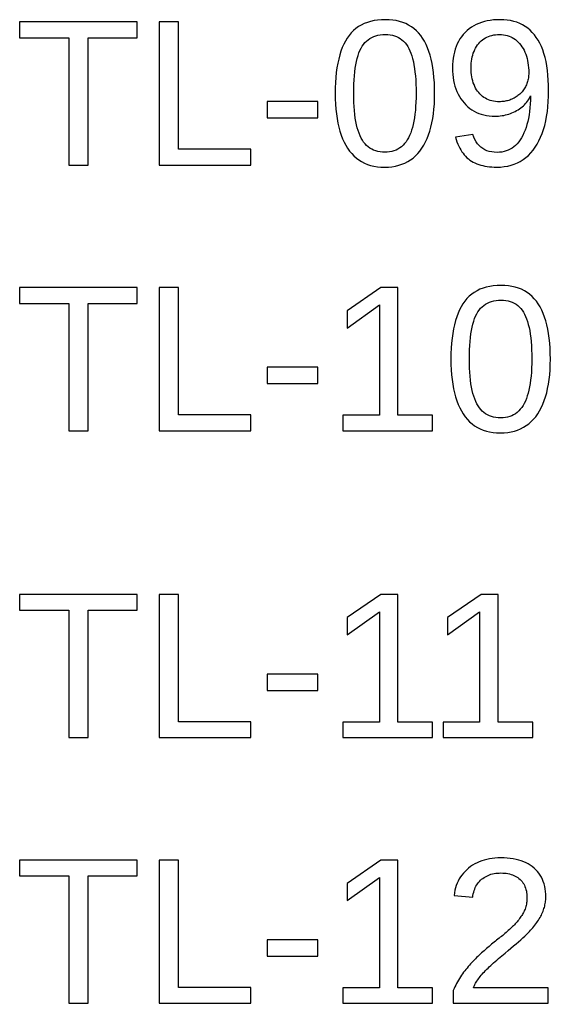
# Model space of a CAD drawing. Extents: x -27 to 133, y -77 to 15.
# Drawn here: x 72.05 to 77.9, y -29.74 to -18.92 of the extents above; entities that cross this region are included whole.
import ezdxf

# ---------------------------------------------------------------- set-up
doc = ezdxf.new("R2010")
doc.units = 0
doc.layers.get('0').update_dxf_attribs({"linetype": 'CONTINUOUS'})

msp = doc.modelspace()

# ---------------------------------------------------------------- linework, layer by layer
for points in [[(76.113, -20.5401), (76.1524, -20.5364), (76.1903, -20.5302), (76.2267, -20.5216), (76.2614, -20.5105), (76.2946, -20.497), (76.3263, -20.481), (76.3563, -20.4625), (76.3848, -20.4416), (76.4117, -20.4182), (76.4371, -20.3923), (76.4609, -20.364), (76.4831, -20.3332), (76.5037, -20.3001), (76.5227, -20.2647), (76.54, -20.2272), (76.5556, -20.1874), (76.5697, -20.1455), (76.582, -20.1013), (76.5927, -20.0549), (76.6018, -20.0063), (76.6092, -19.9555), (76.615, -19.9024), (76.6191, -19.8472), (76.6216, -19.7898), (76.6224, -19.7301), (76.6216, -19.6695), (76.6193, -19.6112), (76.6153, -19.5552), (76.6099, -19.5015), (76.6028, -19.4502), (76.5942, -19.4013), (76.584, -19.3546), (76.5722, -19.3103), (76.5589, -19.2683), (76.544, -19.2286), (76.5275, -19.1913), (76.5094, -19.1563), (76.4898, -19.1237), (76.4686, -19.0934), (76.4456, -19.0655), (76.4208, -19.0401), (76.3944, -19.017), (76.3662, -18.9964), (76.3363, -18.9783), (76.3047, -18.9625), (76.2713, -18.9492), (76.2363, -18.9383), (76.1994, -18.9298), (76.1609, -18.9237), (76.1206, -18.9201), (76.0786, -18.9189), (76.0355, -18.9201), (75.9941, -18.9237), (75.9546, -18.9297), (75.9169, -18.9381), (75.8811, -18.9488), (75.847, -18.962), (75.8148, -18.9776), (75.7844, -18.9956), (75.7558, -19.016), (75.729, -19.0387), (75.704, -19.0639), (75.6809, -19.0915), (75.6596, -19.1214), (75.64, -19.1538), (75.6219, -19.1885), (75.6055, -19.2257), (75.5906, -19.2653), (75.5772, -19.3073), (75.5655, -19.3517), (75.5553, -19.3986), (75.5466, -19.4478), (75.5396, -19.4994), (75.5341, -19.5535), (75.5301, -19.6099), (75.5278, -19.6688), (75.527, -19.7301), (75.5278, -19.7901), (75.5302, -19.8478), (75.5343, -19.9033), (75.5399, -19.9565), (75.5472, -20.0075), (75.5561, -20.0562), (75.5666, -20.1027), (75.5787, -20.1469), (75.5924, -20.1889), (75.6078, -20.2286), (75.6247, -20.2661), (75.6433, -20.3013), (75.6635, -20.3343), (75.6853, -20.3649), (75.7087, -20.3931), (75.7337, -20.4188), (75.7603, -20.4421), (75.7885, -20.4629), (75.8184, -20.4813), (75.8498, -20.4972), (75.8828, -20.5107), (75.9174, -20.5217), (75.9536, -20.5303), (75.9915, -20.5364), (76.0309, -20.5401), (76.0719, -20.5413)], [(77.3487, -20.54), (77.3886, -20.5361), (77.4271, -20.5297), (77.464, -20.5206), (77.4995, -20.509), (77.5335, -20.4948), (77.566, -20.478), (77.597, -20.4587), (77.6265, -20.4367), (77.6545, -20.4122), (77.681, -20.3851), (77.7061, -20.3554), (77.7296, -20.3231), (77.7516, -20.2884), (77.7718, -20.2515), (77.7902, -20.2124), (77.8068, -20.1711), (77.8218, -20.1275), (77.8349, -20.0817), (77.8463, -20.0336), (77.856, -19.9834), (77.8639, -19.9309), (77.87, -19.8762), (77.8744, -19.8193), (77.877, -19.7601), (77.8779, -19.6988), (77.8771, -19.6398), (77.8747, -19.5832), (77.8707, -19.529), (77.8651, -19.477), (77.8579, -19.4274), (77.8491, -19.38), (77.8387, -19.335), (77.8266, -19.2923), (77.813, -19.2519), (77.7978, -19.2139), (77.781, -19.1781), (77.7625, -19.1447), (77.7425, -19.1136), (77.7209, -19.0848), (77.6978, -19.0583), (77.6732, -19.0341), (77.6471, -19.0122), (77.6195, -18.9926), (77.5904, -18.9753), (77.5597, -18.9604), (77.5276, -18.9477), (77.4939, -18.9373), (77.4588, -18.9293), (77.4221, -18.9235), (77.3839, -18.92), (77.3442, -18.9189), (77.3068, -18.9197), (77.2707, -18.9222), (77.2358, -18.9264), (77.2023, -18.9323), (77.17, -18.9398), (77.1391, -18.949), (77.1094, -18.9599), (77.081, -18.9725), (77.0538, -18.9867), (77.028, -19.0026), (77.0034, -19.0202), (76.9802, -19.0395), (76.9582, -19.0604), (76.9376, -19.0828), (76.9188, -19.1065), (76.9015, -19.1314), (76.8859, -19.1576), (76.872, -19.185), (76.8596, -19.2136), (76.849, -19.2435), (76.8399, -19.2747), (76.8326, -19.3071), (76.8268, -19.3408), (76.8227, -19.3757), (76.8202, -19.4118), (76.8194, -19.4492), (76.8202, -19.4857), (76.8224, -19.521), (76.8262, -19.5552), (76.8315, -19.5883), (76.8383, -19.6202), (76.8466, -19.6511), (76.8564, -19.6807), (76.8677, -19.7093), (76.8806, -19.7368), (76.8949, -19.7631), (76.9107, -19.7883), (76.9281, -19.8123), (76.947, -19.8353), (76.9671, -19.8568), (76.9882, -19.8766), (77.0104, -19.8947), (77.0335, -19.911), (77.0577, -19.9257), (77.0828, -19.9386), (77.109, -19.9497), (77.1362, -19.9592), (77.1643, -19.967), (77.1935, -19.973), (77.2237, -19.9773), (77.2549, -19.9799), (77.2871, -19.9807), (77.307, -19.9804), (77.3266, -19.9793), (77.3459, -19.9775), (77.365, -19.975), (77.3838, -19.9717), (77.4024, -19.9677), (77.4207, -19.9631), (77.4388, -19.9576), (77.4566, -19.9515), (77.4742, -19.9447), (77.4916, -19.9371), (77.5086, -19.9288), (77.5255, -19.9198), (77.5418, -19.9101), (77.5573, -19.9001), (77.5722, -19.8895), (77.5862, -19.8785), (77.5995, -19.867), (77.6121, -19.855), (77.6238, -19.8426), (77.6349, -19.8297), (77.6452, -19.8163), (77.6547, -19.8024), (77.6635, -19.7881), (77.6715, -19.7733), (77.6787, -19.7581), (77.6775, -19.8032), (77.6752, -19.8467), (77.6718, -19.8886), (77.6674, -19.9289), (77.6619, -19.9675), (77.6553, -20.0045), (77.6476, -20.0399), (77.6389, -20.0736), (77.6291, -20.1058), (77.6182, -20.1362), (77.6063, -20.1651), (77.5933, -20.1923), (77.5792, -20.2179), (77.5641, -20.2418), (77.548, -20.2637), (77.5311, -20.2837), (77.5132, -20.3018), (77.4944, -20.318), (77.4747, -20.3323), (77.454, -20.3447), (77.4324, -20.3552), (77.4099, -20.3638), (77.3865, -20.3705), (77.3621, -20.3752), (77.3368, -20.3781), (77.3106, -20.3791), (77.2798, -20.3779), (77.2507, -20.3744), (77.2233, -20.3686), (77.1977, -20.3604), (77.1738, -20.3499), (77.1516, -20.3371), (77.1311, -20.322), (77.1123, -20.3045), (77.0953, -20.2847), (77.0799, -20.2625), (77.0663, -20.2381), (77.0545, -20.2113), (77.0443, -20.1821), (76.8519, -20.2123), (76.8597, -20.2385), (76.8682, -20.2634), (76.8774, -20.2873), (76.8875, -20.31), (76.8982, -20.3316), (76.9098, -20.3521), (76.922, -20.3714), (76.935, -20.3896), (76.9488, -20.4066), (76.9633, -20.4226), (76.9786, -20.4373), (76.9946, -20.451), (77.0113, -20.4635), (77.0289, -20.475), (77.0473, -20.4856), (77.0666, -20.4953), (77.0868, -20.504), (77.1078, -20.5119), (77.1297, -20.5188), (77.1525, -20.5247), (77.1761, -20.5298), (77.2006, -20.5339), (77.226, -20.5372), (77.2522, -20.5395), (77.2793, -20.5408), (77.3073, -20.5413)], [(72.8056, -19.1169), (73.3472, -19.1169), (73.3472, -18.9424), (72.0515, -18.9424), (72.0515, -19.1169), (72.593, -19.1169), (72.593, -20.5189), (72.8056, -20.5189)], [(74.5982, -20.3444), (73.8015, -20.3444), (73.8015, -18.9424), (73.5878, -18.9424), (73.5878, -20.5189), (74.5982, -20.5189)], [(76.0472, -20.3759), (76.0214, -20.3731), (75.9967, -20.3685), (75.9731, -20.3621), (75.9508, -20.3538), (75.9295, -20.3437), (75.9094, -20.3317), (75.8905, -20.3179), (75.8727, -20.3023), (75.856, -20.2848), (75.8405, -20.2655), (75.8261, -20.2443), (75.8129, -20.2213), (75.8007, -20.1963), (75.7895, -20.1692), (75.7793, -20.1399), (75.7701, -20.1085), (75.7618, -20.075), (75.7545, -20.0394), (75.7482, -20.0016), (75.7428, -19.9617), (75.7384, -19.9196), (75.735, -19.8754), (75.7326, -19.8291), (75.7311, -19.7807), (75.7307, -19.7301), (75.7311, -19.6781), (75.7326, -19.6283), (75.735, -19.5809), (75.7383, -19.5358), (75.7426, -19.4929), (75.7479, -19.4524), (75.7542, -19.4142), (75.7614, -19.3783), (75.7695, -19.3447), (75.7786, -19.3134), (75.7887, -19.2844), (75.7998, -19.2577), (75.8118, -19.2333), (75.8249, -19.211), (75.8392, -19.1904), (75.8548, -19.1716), (75.8716, -19.1547), (75.8896, -19.1395), (75.9089, -19.1261), (75.9295, -19.1144), (75.9512, -19.1046), (75.9742, -19.0966), (75.9985, -19.0903), (76.024, -19.0858), (76.0507, -19.0832), (76.0786, -19.0823), (76.1059, -19.0832), (76.132, -19.0859), (76.1568, -19.0904), (76.1805, -19.0968), (76.2029, -19.1049), (76.2241, -19.1149), (76.2441, -19.1267), (76.2629, -19.1403), (76.2805, -19.1557), (76.2969, -19.173), (76.3121, -19.192), (76.326, -19.2129), (76.3388, -19.2355), (76.3504, -19.2602), (76.3612, -19.2872), (76.371, -19.3163), (76.3799, -19.3477), (76.3878, -19.3813), (76.3948, -19.4171), (76.4009, -19.4551), (76.406, -19.4954), (76.4102, -19.5379), (76.4135, -19.5826), (76.4158, -19.6295), (76.4172, -19.6787), (76.4177, -19.7301), (76.4172, -19.7797), (76.4157, -19.8273), (76.4133, -19.8729), (76.4098, -19.9164), (76.4054, -19.958), (76.4, -19.9975), (76.3937, -20.0351), (76.3863, -20.0706), (76.378, -20.1041), (76.3687, -20.1356), (76.3584, -20.165), (76.3471, -20.1925), (76.3349, -20.218), (76.3216, -20.2415), (76.3071, -20.2631), (76.2916, -20.2828), (76.2749, -20.3007), (76.2571, -20.3167), (76.2382, -20.3308), (76.2181, -20.343), (76.1969, -20.3533), (76.1746, -20.3618), (76.1512, -20.3684), (76.1266, -20.3731), (76.101, -20.3759), (76.0741, -20.3768)], [(77.3136, -19.8213), (77.2926, -19.8195), (77.2723, -19.8165), (77.2527, -19.8124), (77.2338, -19.807), (77.2157, -19.8005), (77.1982, -19.7928), (77.1814, -19.7839), (77.1654, -19.7739), (77.15, -19.7626), (77.1353, -19.7502), (77.1214, -19.7365), (77.1081, -19.7217), (77.0957, -19.7059), (77.0843, -19.6892), (77.0738, -19.6716), (77.0644, -19.6532), (77.056, -19.634), (77.0485, -19.6139), (77.0421, -19.5929), (77.0366, -19.5711), (77.0321, -19.5485), (77.0287, -19.5249), (77.0262, -19.5006), (77.0247, -19.4753), (77.0242, -19.4492), (77.0247, -19.4237), (77.0262, -19.3989), (77.0287, -19.375), (77.0321, -19.3519), (77.0366, -19.3296), (77.0421, -19.3082), (77.0485, -19.2876), (77.056, -19.2678), (77.0644, -19.2488), (77.0738, -19.2307), (77.0843, -19.2134), (77.0957, -19.1969), (77.1081, -19.1813), (77.1214, -19.1666), (77.1354, -19.1532), (77.1501, -19.1409), (77.1656, -19.1297), (77.1818, -19.1198), (77.1987, -19.111), (77.2163, -19.1034), (77.2347, -19.0969), (77.2538, -19.0916), (77.2736, -19.0875), (77.2942, -19.0846), (77.3155, -19.0828), (77.3375, -19.0823), (77.3597, -19.0829), (77.3812, -19.085), (77.402, -19.0884), (77.4221, -19.0932), (77.4415, -19.0994), (77.4601, -19.1069), (77.4781, -19.1158), (77.4954, -19.1261), (77.512, -19.1378), (77.5279, -19.1508), (77.5431, -19.1652), (77.5575, -19.1809), (77.5713, -19.1981), (77.5842, -19.2163), (77.5961, -19.2355), (77.607, -19.2555), (77.6168, -19.2764), (77.6255, -19.2982), (77.6333, -19.3208), (77.64, -19.3444), (77.6457, -19.3688), (77.6503, -19.3941), (77.6539, -19.4203), (77.6565, -19.4473), (77.6581, -19.4753), (77.6586, -19.5041), (77.6583, -19.5182), (77.6576, -19.5322), (77.6563, -19.5459), (77.6545, -19.5593), (77.6522, -19.5725), (77.6494, -19.5855), (77.6461, -19.5982), (77.6423, -19.6107), (77.6379, -19.623), (77.6331, -19.635), (77.6277, -19.6468), (77.6219, -19.6584), (77.6155, -19.6697), (77.6087, -19.6807), (77.6015, -19.6913), (77.5939, -19.7015), (77.586, -19.7113), (77.5777, -19.7207), (77.569, -19.7298), (77.5599, -19.7384), (77.5504, -19.7467), (77.5406, -19.7546), (77.5304, -19.762), (77.5198, -19.7691), (77.5088, -19.7758), (77.4975, -19.7821), (77.4859, -19.788), (77.4741, -19.7934), (77.4622, -19.7984), (77.4502, -19.8028), (77.438, -19.8068), (77.4257, -19.8103), (77.4132, -19.8134), (77.4006, -19.816), (77.3878, -19.8181), (77.3749, -19.8197), (77.3618, -19.8209), (77.3486, -19.8216), (77.3352, -19.8219)], [(75.3356, -19.8207), (74.7762, -19.8207), (74.7762, -19.9998), (75.3356, -19.9998)], [(77.3875, -23.4636), (77.4269, -23.4599), (77.4649, -23.4537), (77.5012, -23.4451), (77.536, -23.434), (77.5692, -23.4205), (77.6008, -23.4044), (77.6308, -23.386), (77.6593, -23.365), (77.6863, -23.3416), (77.7116, -23.3158), (77.7354, -23.2875), (77.7576, -23.2567), (77.7782, -23.2236), (77.7972, -23.1882), (77.8145, -23.1507), (77.8301, -23.1109), (77.8442, -23.0689), (77.8565, -23.0248), (77.8672, -22.9784), (77.8763, -22.9298), (77.8837, -22.879), (77.8895, -22.8259), (77.8936, -22.7707), (77.8961, -22.7132), (77.8969, -22.6536), (77.8961, -22.593), (77.8938, -22.5346), (77.8899, -22.4787), (77.8844, -22.425), (77.8773, -22.3737), (77.8687, -22.3247), (77.8585, -22.2781), (77.8467, -22.2338), (77.8334, -22.1918), (77.8185, -22.1521), (77.802, -22.1148), (77.7839, -22.0798), (77.7643, -22.0471), (77.7431, -22.0169), (77.7201, -21.989), (77.6954, -21.9635), (77.6689, -21.9405), (77.6407, -21.9199), (77.6108, -21.9017), (77.5792, -21.886), (77.5459, -21.8727), (77.5108, -21.8618), (77.474, -21.8533), (77.4354, -21.8472), (77.3951, -21.8436), (77.3531, -21.8424), (77.31, -21.8436), (77.2687, -21.8472), (77.2291, -21.8532), (77.1914, -21.8616), (77.1556, -21.8723), (77.1215, -21.8855), (77.0893, -21.9011), (77.0589, -21.9191), (77.0303, -21.9394), (77.0035, -21.9622), (76.9785, -21.9874), (76.9554, -22.0149), (76.9341, -22.0449), (76.9145, -22.0773), (76.8965, -22.112), (76.88, -22.1492), (76.8651, -22.1888), (76.8517, -22.2308), (76.84, -22.2752), (76.8298, -22.322), (76.8211, -22.3713), (76.8141, -22.4229), (76.8086, -22.477), (76.8047, -22.5334), (76.8023, -22.5923), (76.8015, -22.6536), (76.8023, -22.7136), (76.8047, -22.7713), (76.8088, -22.8268), (76.8144, -22.88), (76.8217, -22.931), (76.8306, -22.9797), (76.8411, -23.0262), (76.8532, -23.0704), (76.8669, -23.1124), (76.8823, -23.1521), (76.8993, -23.1896), (76.9178, -23.2248), (76.938, -23.2578), (76.9598, -23.2884), (76.9832, -23.3166), (77.0082, -23.3423), (77.0348, -23.3656), (77.0631, -23.3864), (77.0929, -23.4048), (77.1243, -23.4207), (77.1573, -23.4342), (77.1919, -23.4452), (77.2281, -23.4538), (77.266, -23.4599), (77.3054, -23.4636), (77.3464, -23.4648)], [(72.8056, -22.0404), (73.3472, -22.0404), (73.3472, -21.8659), (72.0515, -21.8659), (72.0515, -22.0404), (72.593, -22.0404), (72.593, -23.4424), (72.8056, -23.4424)], [(74.5982, -23.2679), (73.8015, -23.2679), (73.8015, -21.8659), (73.5878, -21.8659), (73.5878, -23.4424), (74.5982, -23.4424)], [(76.6, -23.2712), (76.2163, -23.2712), (76.2163, -21.8659), (76.0305, -21.8659), (75.6579, -22.1221), (75.6579, -22.3123), (76.0137, -22.0583), (76.0137, -23.2712), (75.612, -23.2712), (75.612, -23.4424), (76.6, -23.4424)], [(77.3217, -23.2994), (77.2959, -23.2966), (77.2712, -23.292), (77.2477, -23.2856), (77.2253, -23.2773), (77.204, -23.2672), (77.1839, -23.2552), (77.165, -23.2414), (77.1472, -23.2258), (77.1305, -23.2083), (77.115, -23.189), (77.1006, -23.1678), (77.0874, -23.1448), (77.0752, -23.1198), (77.064, -23.0927), (77.0538, -23.0634), (77.0446, -23.032), (77.0363, -22.9985), (77.029, -22.9628), (77.0227, -22.9251), (77.0173, -22.8851), (77.0129, -22.8431), (77.0095, -22.7989), (77.0071, -22.7526), (77.0056, -22.7042), (77.0052, -22.6536), (77.0056, -22.6015), (77.0071, -22.5518), (77.0095, -22.5044), (77.0128, -22.4593), (77.0172, -22.4164), (77.0224, -22.3759), (77.0287, -22.3377), (77.0359, -22.3018), (77.044, -22.2682), (77.0532, -22.2369), (77.0632, -22.2079), (77.0743, -22.1812), (77.0863, -22.1568), (77.0994, -22.1345), (77.1137, -22.1139), (77.1293, -22.0951), (77.1461, -22.0781), (77.1642, -22.0629), (77.1834, -22.0495), (77.204, -22.0379), (77.2257, -22.0281), (77.2487, -22.02), (77.273, -22.0138), (77.2985, -22.0093), (77.3252, -22.0066), (77.3531, -22.0057), (77.3804, -22.0067), (77.4065, -22.0094), (77.4313, -22.0139), (77.455, -22.0203), (77.4774, -22.0284), (77.4986, -22.0384), (77.5187, -22.0502), (77.5375, -22.0638), (77.555, -22.0792), (77.5714, -22.0964), (77.5866, -22.1155), (77.6005, -22.1364), (77.6133, -22.159), (77.625, -22.1837), (77.6357, -22.2106), (77.6455, -22.2398), (77.6544, -22.2712), (77.6623, -22.3047), (77.6693, -22.3406), (77.6754, -22.3786), (77.6805, -22.4189), (77.6847, -22.4614), (77.688, -22.5061), (77.6903, -22.553), (77.6917, -22.6022), (77.6922, -22.6536), (77.6917, -22.7032), (77.6902, -22.7508), (77.6878, -22.7964), (77.6843, -22.8399), (77.6799, -22.8815), (77.6745, -22.921), (77.6682, -22.9585), (77.6608, -22.9941), (77.6525, -23.0276), (77.6432, -23.059), (77.6329, -23.0885), (77.6216, -23.116), (77.6094, -23.1414), (77.5961, -23.1649), (77.5816, -23.1866), (77.5661, -23.2063), (77.5494, -23.2242), (77.5316, -23.2402), (77.5127, -23.2543), (77.4926, -23.2665), (77.4714, -23.2768), (77.4491, -23.2853), (77.4257, -23.2919), (77.4011, -23.2966), (77.3755, -23.2994), (77.3487, -23.3003)], [(75.3356, -22.7442), (74.7762, -22.7442), (74.7762, -22.9232), (75.3356, -22.9232)], [(72.8056, -25.4169), (73.3472, -25.4169), (73.3472, -25.2424), (72.0515, -25.2424), (72.0515, -25.4169), (72.593, -25.4169), (72.593, -26.8189), (72.8056, -26.8189)], [(74.5982, -26.6444), (73.8015, -26.6444), (73.8015, -25.2424), (73.5878, -25.2424), (73.5878, -26.8189), (74.5982, -26.8189)], [(76.6, -26.6477), (76.2163, -26.6477), (76.2163, -25.2424), (76.0305, -25.2424), (75.6579, -25.4986), (75.6579, -25.6888), (76.0137, -25.4348), (76.0137, -26.6477), (75.612, -26.6477), (75.612, -26.8189), (76.6, -26.8189)], [(77.7045, -26.6477), (77.3207, -26.6477), (77.3207, -25.2424), (77.1349, -25.2424), (76.7623, -25.4986), (76.7623, -25.6888), (77.1182, -25.4348), (77.1182, -26.6477), (76.7165, -26.6477), (76.7165, -26.8189), (77.7045, -26.8189)], [(75.3356, -26.1207), (74.7762, -26.1207), (74.7762, -26.2998), (75.3356, -26.2998)], [(72.8056, -28.3404), (73.3472, -28.3404), (73.3472, -28.1659), (72.0515, -28.1659), (72.0515, -28.3404), (72.593, -28.3404), (72.593, -29.7424), (72.8056, -29.7424)], [(74.5982, -29.5679), (73.8015, -29.5679), (73.8015, -28.1659), (73.5878, -28.1659), (73.5878, -29.7424), (74.5982, -29.7424)], [(76.6, -29.5712), (76.2163, -29.5712), (76.2163, -28.1659), (76.0305, -28.1659), (75.6579, -28.4221), (75.6579, -28.6123), (76.0137, -28.3583), (76.0137, -29.5712), (75.612, -29.5712), (75.612, -29.7424), (76.6, -29.7424)], [(77.8712, -29.5712), (77.0488, -29.5712), (77.0542, -29.5591), (77.0601, -29.547), (77.0666, -29.5348), (77.0735, -29.5224), (77.0809, -29.5101), (77.0888, -29.4976), (77.0973, -29.4851), (77.1062, -29.4725), (77.1157, -29.4598), (77.1256, -29.4471), (77.136, -29.4343), (77.147, -29.4214), (77.1584, -29.4084), (77.1705, -29.3953), (77.1831, -29.3819), (77.1964, -29.3683), (77.2102, -29.3545), (77.2248, -29.3404), (77.2399, -29.326), (77.2556, -29.3114), (77.272, -29.2966), (77.289, -29.2815), (77.3066, -29.2662), (77.3249, -29.2506), (77.3437, -29.2348), (77.3632, -29.2188), (77.3983, -29.1901), (77.4316, -29.1626), (77.4631, -29.1363), (77.4928, -29.1111), (77.5208, -29.0872), (77.5469, -29.0644), (77.5713, -29.0428), (77.5938, -29.0224), (77.6146, -29.0031), (77.6336, -28.9851), (77.6508, -28.9682), (77.6662, -28.9525), (77.6799, -28.9379), (77.6924, -28.924), (77.7044, -28.91), (77.7159, -28.8961), (77.7269, -28.8822), (77.7375, -28.8682), (77.7476, -28.8543), (77.7572, -28.8403), (77.7663, -28.8264), (77.7749, -28.8124), (77.7831, -28.7985), (77.7907, -28.7845), (77.7979, -28.7706), (77.8046, -28.7567), (77.8108, -28.7427), (77.8165, -28.7287), (77.8217, -28.7148), (77.8265, -28.7008), (77.8307, -28.6868), (77.8344, -28.6728), (77.8376, -28.6587), (77.8404, -28.6447), (77.8426, -28.6306), (77.8443, -28.6166), (77.8456, -28.6025), (77.8463, -28.5884), (77.8466, -28.5743), (77.8458, -28.543), (77.8435, -28.5128), (77.8398, -28.4838), (77.8344, -28.4558), (77.8276, -28.429), (77.8193, -28.4033), (77.8094, -28.3788), (77.7981, -28.3553), (77.7852, -28.333), (77.7708, -28.3118), (77.7548, -28.2917), (77.7374, -28.2727), (77.7185, -28.2548), (77.6981, -28.2382), (77.6764, -28.2229), (77.6535, -28.2089), (77.6292, -28.1963), (77.6036, -28.185), (77.5767, -28.175), (77.5485, -28.1663), (77.519, -28.159), (77.4882, -28.153), (77.4561, -28.1484), (77.4227, -28.145), (77.388, -28.143), (77.352, -28.1424), (77.3191, -28.143), (77.2871, -28.145), (77.256, -28.1483), (77.2259, -28.153), (77.1967, -28.1589), (77.1685, -28.1662), (77.1411, -28.1748), (77.1147, -28.1848), (77.0893, -28.196), (77.0647, -28.2086), (77.0411, -28.2225), (77.0185, -28.2377), (76.9968, -28.2543), (76.9762, -28.272), (76.957, -28.2905), (76.9391, -28.31), (76.9227, -28.3304), (76.9076, -28.3518), (76.8939, -28.374), (76.8815, -28.3972), (76.8705, -28.4212), (76.8609, -28.4462), (76.8527, -28.4721), (76.8458, -28.4989), (76.8403, -28.5266), (76.8362, -28.5553), (77.0421, -28.5743), (77.0447, -28.5552), (77.0482, -28.5367), (77.0525, -28.5189), (77.0575, -28.5018), (77.0634, -28.4854), (77.0702, -28.4696), (77.0777, -28.4545), (77.086, -28.4401), (77.0952, -28.4263), (77.1052, -28.4132), (77.116, -28.4008), (77.1276, -28.389), (77.14, -28.3779), (77.1531, -28.3676), (77.1667, -28.358), (77.1809, -28.3494), (77.1956, -28.3415), (77.2108, -28.3345), (77.2266, -28.3283), (77.2429, -28.3229), (77.2597, -28.3183), (77.2771, -28.3146), (77.295, -28.3117), (77.3135, -28.3096), (77.3325, -28.3084), (77.352, -28.308), (77.3725, -28.3084), (77.3923, -28.3097), (77.4113, -28.3118), (77.4297, -28.3148), (77.4474, -28.3186), (77.4644, -28.3232), (77.4806, -28.3287), (77.4962, -28.3351), (77.5111, -28.3423), (77.5252, -28.3503), (77.5387, -28.3592), (77.5514, -28.369), (77.5635, -28.3796), (77.5747, -28.3909), (77.5851, -28.403), (77.5946, -28.4157), (77.6031, -28.4292), (77.6108, -28.4433), (77.6175, -28.4581), (77.6234, -28.4736), (77.6283, -28.4898), (77.6324, -28.5066), (77.6355, -28.5242), (77.6378, -28.5424), (77.6391, -28.5614), (77.6396, -28.581), (77.6393, -28.5957), (77.6385, -28.6101), (77.6372, -28.6243), (77.6354, -28.6383), (77.633, -28.652), (77.6302, -28.6655), (77.6268, -28.6788), (77.6228, -28.6918), (77.6184, -28.7046), (77.6134, -28.7171), (77.6079, -28.7294), (77.6019, -28.7415), (77.5954, -28.7533), (77.5884, -28.765), (77.5811, -28.7766), (77.5735, -28.7881), (77.5656, -28.7995), (77.5573, -28.8108), (77.5487, -28.8221), (77.5398, -28.8333), (77.5306, -28.8444), (77.521, -28.8554), (77.5112, -28.8664), (77.501, -28.8773), (77.4904, -28.8881), (77.4796, -28.8988), (77.4684, -28.9094), (77.4571, -28.9201), (77.4456, -28.9308), (77.4339, -28.9415), (77.4219, -28.9521), (77.4098, -28.9628), (77.3974, -28.9735), (77.3849, -28.9841), (77.3721, -28.9948), (77.3591, -29.0055), (77.346, -29.0162), (77.3326, -29.0268), (77.319, -29.0375), (77.3053, -29.0482), (77.2916, -29.0591), (77.2779, -29.0701), (77.2641, -29.0813), (77.2503, -29.0926), (77.2365, -29.104), (77.2227, -29.1156), (77.2089, -29.1273), (77.195, -29.1392), (77.1812, -29.1512), (77.1673, -29.1633), (77.1534, -29.1756), (77.1394, -29.188), (77.1255, -29.2006), (77.1117, -29.2134), (77.098, -29.2265), (77.0844, -29.2397), (77.071, -29.2532), (77.0576, -29.2669), (77.0443, -29.2809), (77.0311, -29.295), (77.018, -29.3094), (77.005, -29.3241), (76.9921, -29.3389), (76.9793, -29.354), (76.9665, -29.3693), (76.954, -29.3849), (76.9418, -29.4008), (76.9299, -29.4171), (76.9183, -29.4338), (76.907, -29.4509), (76.896, -29.4683), (76.8853, -29.486), (76.8749, -29.5042), (76.8648, -29.5227), (76.8549, -29.5415), (76.8454, -29.5608), (76.8362, -29.5804), (76.8273, -29.6003), (76.8273, -29.7424), (77.8712, -29.7424)], [(75.3356, -29.0442), (74.7762, -29.0442), (74.7762, -29.2232), (75.3356, -29.2232)]]:
    msp.add_lwpolyline(points, close=True)

doc.saveas('drawing.dxf')
